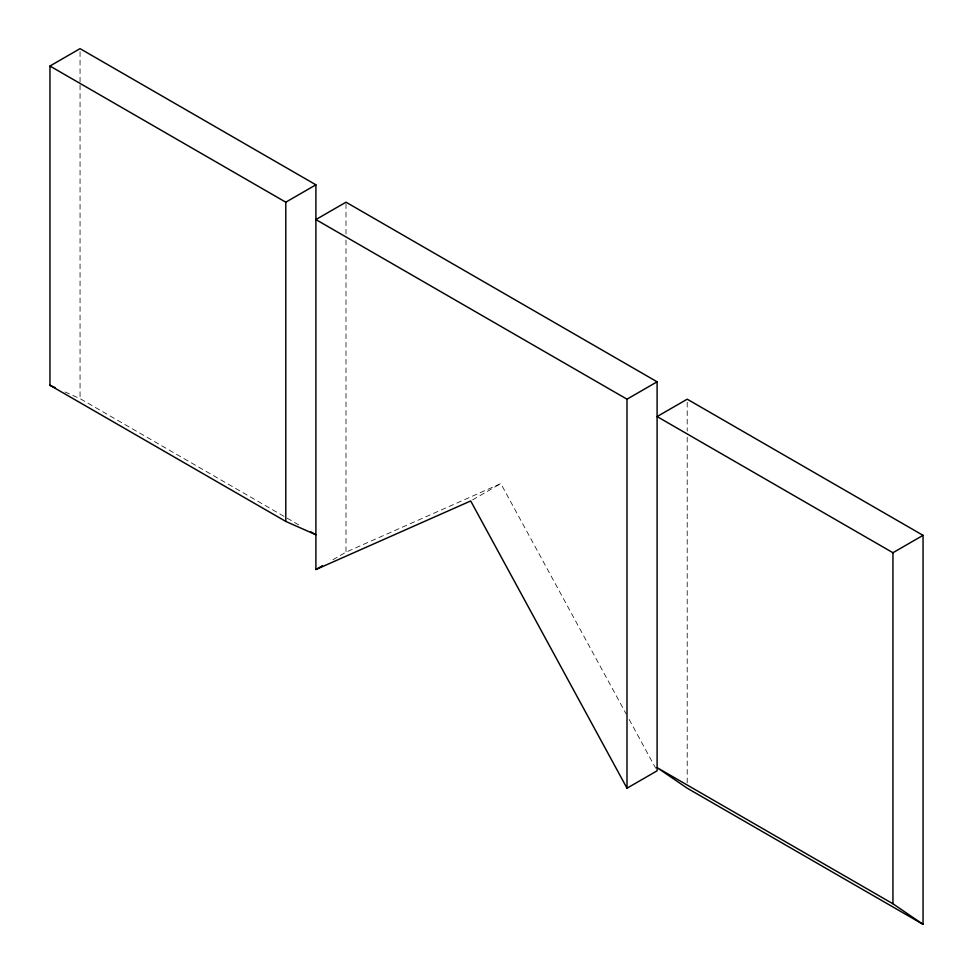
<?xml version="1.0" encoding="UTF-8"?>
<svg xmlns="http://www.w3.org/2000/svg" width="973" height="973" viewBox="0 0 973 973"><rect width="100%" height="100%" fill="white"/><g stroke="black" fill="none" stroke-linecap="round" stroke-linejoin="round"><path stroke-width="0.73" stroke-dasharray="4.87 3.65" d="M332.912 559.706L345.999 552.153L500.815 483.581L626.271 714.158M472.586 499.879L500.815 483.581M65.009 391.961L80.054 398.626L285.758 517.368M287.071 518.135L300.171 525.688M629.154 719.436L655.668 768.184M687.206 402.226L687.206 431.1M687.206 437.181L687.206 783.642M345.999 203.71L345.999 234.007M345.999 240.063L345.999 552.153M80.054 51.678L80.054 83.496M80.054 85.016L80.054 398.626"/><path stroke-width="1.46" d="M310.655 531.745L315.897 534.773L285.794 521.431L49.951 385.284L49.951 66.03L80.054 48.65L315.897 184.809L315.897 569.533L470.701 500.961L627.001 788.203L657.103 770.811L657.103 381.805L345.999 202.189L315.897 219.57L627.001 399.185L657.103 381.805M49.951 66.03L285.794 202.189L315.897 184.809M315.897 569.533L322.44 565.751M923.049 535.345L687.206 399.185L657.103 416.566L892.946 552.725L923.049 535.345L923.049 924.35L687.206 788.203L657.103 767.636L892.946 903.783L923.049 924.35M49.951 385.284L55.425 387.716M892.946 552.725L892.946 903.783M627.001 399.185L627.001 788.203M285.794 202.189L285.794 521.431"/></g></svg>
